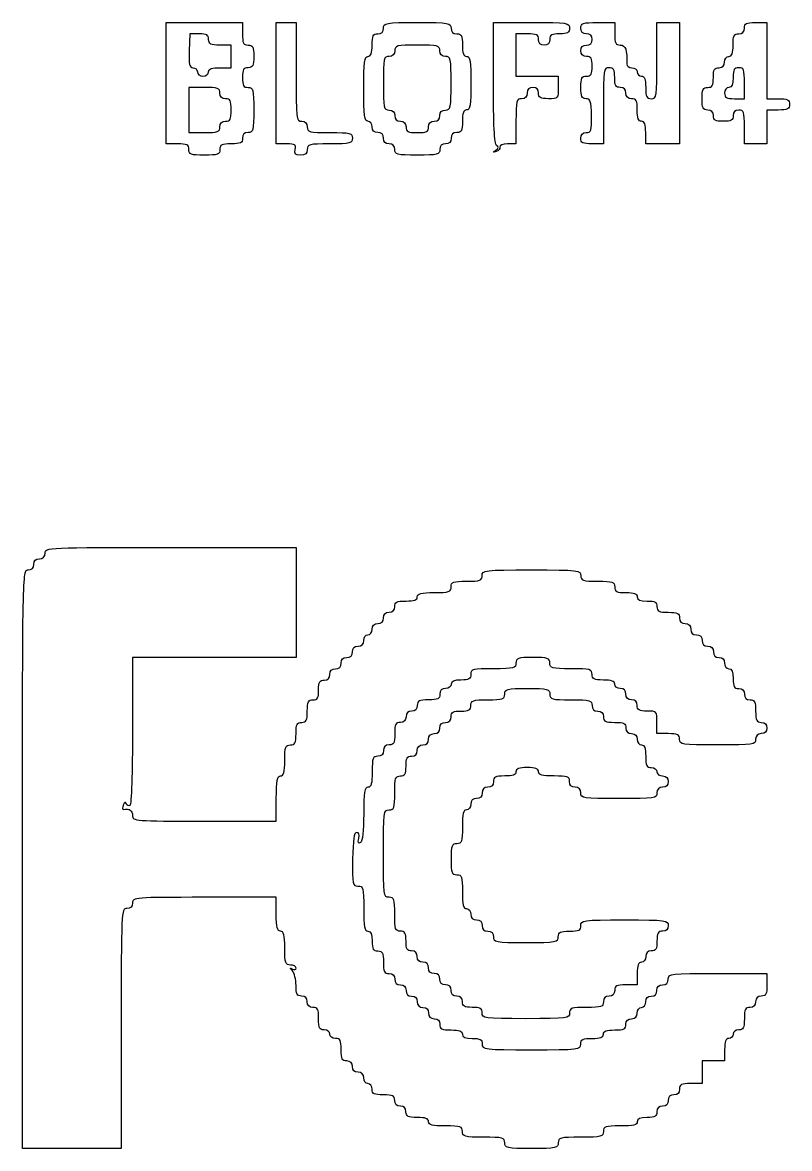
# Model space of a CAD drawing. Extents: x 1.2 to 12.3, y 1.4 to 9.8.
# Drawn here: x 9.619 to 12.263, y 1.483 to 5.363 of the extents above; entities that cross this region are included whole.
import ezdxf

# ---------------------------------------------------------------- set-up
doc = ezdxf.new("R2010")
doc.units = 0
doc.layers.get('0').update_dxf_attribs({"linetype": 'CONTINUOUS'})

msp = doc.modelspace()

# ---------------------------------------------------------------- linework, layer by layer
at = {"color": 7}
for p, q in [((10.114547, 5.154026), (10.114547, 5.36308)), ((10.114547, 5.36308), (10.245814, 5.36308)), ((10.245814, 5.36308), (10.377079, 5.36308)), ((10.377079, 5.36308), (10.377079, 5.324188)), ((10.493757, 5.154026), (10.493757, 5.36308)), ((10.493757, 5.36308), (10.527789, 5.36308)), ((10.527789, 5.36308), (10.561822, 5.36308)), ((10.561822, 5.36308), (10.561822, 5.19292)), ((11.242444, 5.154598), (11.242444, 5.363078)), ((11.242444, 5.363078), (11.373711, 5.363078)), ((11.602223, 5.363073), (11.660562, 5.363073)), ((11.660562, 5.363073), (11.660562, 5.324181)), ((11.806416, 5.231814), (11.806416, 5.363079)), ((11.806416, 5.363079), (11.845309, 5.363079)), ((11.845309, 5.363079), (11.884201, 5.363079)), ((11.884201, 5.363079), (11.884201, 5.154026)), ((12.146738, 5.36307), (12.18563, 5.36307)), ((12.18563, 5.36307), (12.18563, 5.231804)), ((10.195518, 5.324185), (10.193428, 5.265846)), ((10.227957, 5.324185), (10.195518, 5.324185)), ((11.359125, 5.324185), (11.320233, 5.324185)), ((11.320233, 5.324185), (11.320233, 5.251259)), ((10.338181, 5.285291), (10.299289, 5.285291)), ((10.338181, 5.246399), (10.338181, 5.285291)), ((10.338181, 5.207506), (10.338181, 5.246399)), ((11.320233, 5.251259), (11.320233, 5.178334)), ((10.299289, 5.207506), (10.338181, 5.207506)), ((12.18563, 5.231804), (12.18563, 5.100538)), ((10.260412, 5.192921), (10.260397, 5.19292)), ((11.320233, 5.178334), (11.393159, 5.178334)), ((11.393159, 5.178334), (11.466085, 5.178334)), ((11.466085, 5.178334), (11.466085, 5.139442)), ((10.114547, 4.944973), (10.114547, 5.154026)), ((10.24581, 5.139439), (10.192332, 5.139439)), ((10.192332, 5.139439), (10.192332, 5.061651)), ((10.493757, 4.944973), (10.493757, 5.154026)), ((11.884201, 5.154026), (11.884201, 4.944973)), ((12.107842, 5.100543), (12.107844, 5.154023)), ((12.073809, 5.100543), (12.107842, 5.100543)), ((12.18563, 5.100538), (12.224522, 5.100538)), ((10.192332, 5.061651), (10.192332, 4.983864)), ((11.62167, 5.076235), (11.62167, 4.944969)), ((12.224522, 5.061644), (12.18563, 5.061644)), ((12.18563, 5.061644), (12.18563, 5.003306)), ((11.320233, 5.022762), (11.320233, 4.944975)), ((10.192332, 4.983864), (10.24581, 4.983864)), ((10.299289, 5.003311), (10.299289, 5.003314)), ((11.018819, 5.003314), (11.018821, 5.003314)), ((11.767524, 4.944973), (11.767524, 4.983865)), ((12.107846, 4.944968), (12.107844, 5.003311)), ((12.18563, 5.003306), (12.18563, 4.944968)), ((10.153439, 4.944973), (10.114547, 4.944973)), ((10.528925, 4.944973), (10.493757, 4.944973)), ((11.320233, 4.944975), (11.291077, 4.944975)), ((11.543885, 4.964416), (11.543885, 4.964419)), ((11.62167, 4.944969), (11.582778, 4.944969)), ((11.825862, 4.944973), (11.767524, 4.944973)), ((11.884201, 4.944973), (11.825862, 4.944973)), ((12.146738, 4.944968), (12.107846, 4.944968)), ((12.18563, 4.944968), (12.146738, 4.944968)), ((10.192337, 4.925531), (10.192331, 4.925527)), ((10.559006, 4.925526), (10.559005, 4.925527)), ((10.902141, 4.92553), (10.902142, 4.925527)), ((11.250784, 4.923552), (11.250792, 4.923571)), ((10.129128, 3.554527), (10.561821, 3.554527)), ((10.561821, 3.554527), (10.561821, 3.364921)), ((10.561821, 3.364921), (10.561821, 3.175315)), ((10.279841, 3.175315), (9.997863, 3.175315)), ((9.997863, 3.175315), (9.997863, 2.92308)), ((10.561821, 3.175315), (10.279841, 3.175315)), ((11.806421, 2.912782), (11.806421, 2.951674)), ((11.845314, 2.912782), (11.806421, 2.912782)), ((10.493767, 2.611361), (10.493767, 2.689148)), ((10.24582, 2.611361), (10.493767, 2.611361)), ((9.618634, 1.483452), (9.61865, 2.480091)), ((10.49374, 2.348836), (10.245793, 2.348836)), ((10.49374, 2.290497), (10.49374, 2.348836)), ((11.738348, 2.086295), (11.738348, 2.047403)), ((12.015467, 2.086291), (12.185626, 2.086291)), ((12.185626, 2.086291), (12.185626, 2.047399)), ((11.738348, 2.047403), (11.699456, 2.047403)), ((11.203568, 1.950169), (11.203565, 1.950166)), ((9.958953, 1.896697), (9.958953, 1.483452)), ((12.039772, 1.823764), (12.039772, 1.784872)), ((12.000866, 1.784872), (11.961973, 1.784872)), ((11.961973, 1.784872), (11.961973, 1.745979)), ((12.039772, 1.784872), (12.000866, 1.784872)), ((11.961973, 1.745979), (11.961973, 1.707087)), ((11.961973, 1.707087), (11.923075, 1.707087)), ((9.788794, 1.483452), (9.618634, 1.483452)), ((9.958953, 1.483452), (9.788794, 1.483452))]:
    msp.add_line(p, q, dxfattribs=at)
for points in [[(10.863248, 5.343631), (10.863248, 5.361996), (10.869701, 5.363078), (10.979929, 5.363078)], [(10.979929, 5.363078), (11.090127, 5.363078), (11.09661, 5.361993), (11.09661, 5.343631)], [(11.373711, 5.363078), (11.498493, 5.363078), (11.504976, 5.362126), (11.504976, 5.343631)], [(11.543885, 5.343626), (11.543885, 5.360914), (11.550338, 5.363073), (11.602223, 5.363073)], [(12.107846, 5.343624), (12.107846, 5.359829), (12.114299, 5.36307), (12.146738, 5.36307)], [(10.260397, 5.304738), (10.260397, 5.320298), (10.253943, 5.324185), (10.227957, 5.324185)], [(10.377079, 5.324188), (10.377079, 5.291775), (10.380304, 5.285295), (10.396525, 5.285295)], [(10.824354, 5.285292), (10.824354, 5.317704), (10.827579, 5.324184), (10.843801, 5.324184)], [(10.843801, 5.324184), (10.85676, 5.324184), (10.863248, 5.330637), (10.863248, 5.343631)], [(11.09661, 5.343631), (11.09661, 5.330664), (11.103063, 5.324184), (11.116056, 5.324184)], [(11.116056, 5.324184), (11.132262, 5.324184), (11.135503, 5.317731), (11.135503, 5.285292)], [(11.398018, 5.304738), (11.398018, 5.320943), (11.391564, 5.324185), (11.359125, 5.324185)], [(11.470944, 5.324185), (11.443391, 5.324185), (11.436911, 5.320488), (11.436911, 5.304738)], [(11.504976, 5.343631), (11.504976, 5.327889), (11.498523, 5.324185), (11.470944, 5.324185)], [(11.563332, 5.324179), (11.550373, 5.324179), (11.543885, 5.330632), (11.543885, 5.343626)], [(11.582779, 5.304732), (11.582779, 5.3177), (11.576326, 5.324179), (11.563332, 5.324179)], [(11.660562, 5.324181), (11.660562, 5.291768), (11.663787, 5.285288), (11.680009, 5.285288)], [(12.068952, 5.285285), (12.068952, 5.317697), (12.072177, 5.324177), (12.088399, 5.324177)], [(12.088399, 5.324177), (12.101358, 5.324177), (12.107846, 5.33063), (12.107846, 5.343624)], [(10.299289, 5.285291), (10.266876, 5.285291), (10.260397, 5.288516), (10.260397, 5.304738)], [(10.396525, 5.285295), (10.412731, 5.285295), (10.415972, 5.278842), (10.415972, 5.246403)], [(10.809768, 5.246399), (10.820306, 5.246399), (10.824354, 5.257202), (10.824354, 5.285292)], [(10.979928, 5.285293), (10.908623, 5.285293), (10.902141, 5.283679), (10.902141, 5.265846)], [(11.057715, 5.265846), (11.057715, 5.283671), (11.051262, 5.285293), (10.979928, 5.285293)], [(11.135503, 5.285292), (11.135503, 5.257202), (11.139536, 5.246399), (11.15009, 5.246399)], [(11.417464, 5.285291), (11.404505, 5.285291), (11.398018, 5.291744), (11.398018, 5.304738)], [(11.436911, 5.304738), (11.436911, 5.29177), (11.430458, 5.285291), (11.417464, 5.285291)], [(11.543885, 5.265839), (11.543885, 5.278806), (11.550338, 5.285286), (11.563332, 5.285286)], [(11.563332, 5.285286), (11.576291, 5.285286), (11.582779, 5.291739), (11.582779, 5.304732)], [(11.680009, 5.285288), (11.698474, 5.285288), (11.703903, 5.26913), (11.70207, 5.219657)], [(12.054365, 5.246392), (12.064906, 5.246392), (12.068952, 5.257195), (12.068952, 5.285285)], [(10.193428, 5.265846), (10.191734, 5.218693), (10.194221, 5.207508), (10.206421, 5.207508)], [(10.415972, 5.246403), (10.415972, 5.213991), (10.412747, 5.207511), (10.396525, 5.207511)], [(10.795181, 5.13458), (10.795181, 5.227493), (10.797668, 5.246399), (10.809768, 5.246399)], [(10.882694, 5.246399), (10.864612, 5.246399), (10.863247, 5.239946), (10.863247, 5.154026)], [(10.902141, 5.265846), (10.902141, 5.252879), (10.895688, 5.246399), (10.882694, 5.246399)], [(11.077162, 5.246399), (11.064203, 5.246399), (11.057715, 5.252852), (11.057715, 5.265846)], [(11.096609, 5.154026), (11.096609, 5.239917), (11.09526, 5.246399), (11.077162, 5.246399)], [(11.15009, 5.246399), (11.162041, 5.246399), (11.164676, 5.229657), (11.164676, 5.154027)], [(11.563332, 5.246392), (11.550373, 5.246392), (11.543885, 5.252845), (11.543885, 5.265839)], [(11.582779, 5.212359), (11.582779, 5.239912), (11.579083, 5.246392), (11.563332, 5.246392)], [(12.039779, 5.226945), (12.039779, 5.237748), (12.046232, 5.246392), (12.054365, 5.246392)], [(10.206421, 5.207508), (10.214724, 5.207508), (10.221518, 5.20092), (10.221518, 5.192921)], [(10.260397, 5.19292), (10.260397, 5.203453), (10.271192, 5.207506), (10.299289, 5.207506)], [(10.396525, 5.207511), (10.380783, 5.207511), (10.377079, 5.201058), (10.377079, 5.173478)], [(11.563332, 5.178327), (11.579075, 5.178327), (11.582779, 5.18478), (11.582779, 5.212359)], [(11.641117, 5.2075), (11.62263, 5.2075), (11.62167, 5.201047), (11.62167, 5.076235)], [(11.660564, 5.173468), (11.660564, 5.201021), (11.656867, 5.2075), (11.641117, 5.2075)], [(11.70207, 5.219657), (11.701805, 5.213003), (11.70988, 5.207505), (11.719985, 5.207505)], [(11.719985, 5.207505), (11.730081, 5.207505), (11.738349, 5.200917), (11.738349, 5.192918)], [(11.786969, 5.100547), (11.805453, 5.100547), (11.806416, 5.107), (11.806416, 5.231814)], [(12.000885, 5.173466), (12.000885, 5.201019), (12.004581, 5.207499), (12.020332, 5.207499)], [(12.020332, 5.207499), (12.033291, 5.207499), (12.039779, 5.213952), (12.039779, 5.226945)], [(12.088397, 5.207502), (12.072654, 5.207502), (12.06895, 5.201049), (12.06895, 5.17347)], [(12.107844, 5.154023), (12.107844, 5.201022), (12.105489, 5.207502), (12.088397, 5.207502)], [(10.221518, 5.192921), (10.221518, 5.184822), (10.230162, 5.178335), (10.240965, 5.178335)], [(10.240965, 5.178335), (10.25176, 5.178335), (10.260412, 5.184788), (10.260412, 5.192921)], [(10.377079, 5.173478), (10.377079, 5.145933), (10.380775, 5.139446), (10.396525, 5.139446)], [(10.561822, 5.19292), (10.561822, 5.029243), (10.562483, 5.022761), (10.581268, 5.022761)], [(11.543885, 5.139435), (11.543885, 5.171847), (11.547111, 5.178327), (11.563332, 5.178327)], [(11.68001, 5.139436), (11.664268, 5.139436), (11.660564, 5.145889), (11.660564, 5.173468)], [(11.738349, 5.192918), (11.738349, 5.184899), (11.744938, 5.178332), (11.752936, 5.178332)], [(11.752936, 5.178332), (11.763474, 5.178332), (11.767522, 5.167529), (11.767522, 5.139439)], [(11.981438, 5.139434), (11.997181, 5.139434), (12.000885, 5.145887), (12.000885, 5.173466)], [(12.06895, 5.17347), (12.06895, 5.149702), (12.064582, 5.139437), (12.054364, 5.139437)], [(10.299289, 5.119992), (10.299289, 5.137078), (10.292836, 5.139439), (10.24581, 5.139439)], [(10.396525, 5.139446), (10.41435, 5.139446), (10.415972, 5.132993), (10.415972, 5.061659)], [(10.809768, 5.022761), (10.797642, 5.022761), (10.795181, 5.041668), (10.795181, 5.13458)], [(10.863247, 5.154026), (10.863247, 5.068137), (10.864596, 5.061654), (10.882694, 5.061654)], [(11.077162, 5.061654), (11.095244, 5.061654), (11.096609, 5.068107), (11.096609, 5.154026)], [(11.164676, 5.154027), (11.164676, 5.078401), (11.162057, 5.061655), (11.15009, 5.061655)], [(11.253199, 4.939467), (11.245865, 4.94397), (11.242444, 5.012693), (11.242444, 5.154598)], [(11.378573, 5.139443), (11.365614, 5.139443), (11.359126, 5.13299), (11.359126, 5.119996)], [(11.39802, 5.119996), (11.39802, 5.132963), (11.391567, 5.139443), (11.378573, 5.139443)], [(11.466085, 5.139442), (11.466085, 5.10147), (11.465291, 5.100549), (11.432053, 5.100549)], [(11.561745, 5.100542), (11.547394, 5.100542), (11.543885, 5.108178), (11.543885, 5.139435)], [(11.699457, 5.119989), (11.699457, 5.132956), (11.693004, 5.139436), (11.68001, 5.139436)], [(11.767522, 5.139439), (11.767522, 5.107027), (11.770748, 5.100547), (11.786969, 5.100547)], [(11.961991, 5.100542), (11.961991, 5.132954), (11.965217, 5.139434), (11.981438, 5.139434)], [(12.054364, 5.139437), (12.046265, 5.139437), (12.039777, 5.130793), (12.039777, 5.11999)], [(10.318736, 5.100545), (10.305776, 5.100545), (10.299289, 5.106998), (10.299289, 5.119992)], [(10.338182, 5.061653), (10.338182, 5.094065), (10.334957, 5.100545), (10.318736, 5.100545)], [(11.33968, 5.100549), (11.321855, 5.100549), (11.320233, 5.094096), (11.320233, 5.022762)], [(11.359126, 5.119996), (11.359126, 5.107029), (11.352673, 5.100549), (11.33968, 5.100549)], [(11.432053, 5.100549), (11.404507, 5.100549), (11.39802, 5.104245), (11.39802, 5.119996)], [(11.580533, 5.042204), (11.579739, 5.091992), (11.576969, 5.100542), (11.561745, 5.100542)], [(11.718904, 5.100542), (11.705945, 5.100542), (11.699457, 5.106995), (11.699457, 5.119989)], [(11.738351, 5.061649), (11.738351, 5.094062), (11.735126, 5.100542), (11.718904, 5.100542)], [(11.981438, 5.061649), (11.965233, 5.061649), (11.961991, 5.068103), (11.961991, 5.100542)], [(12.039777, 5.11999), (12.039777, 5.104248), (12.04623, 5.100543), (12.073809, 5.100543)], [(12.224522, 5.100538), (12.256935, 5.100538), (12.263415, 5.097313), (12.263415, 5.081091)], [(10.318736, 5.02276), (10.334941, 5.02276), (10.338182, 5.029214), (10.338182, 5.061653)], [(10.415972, 5.061659), (10.415972, 4.990354), (10.414358, 4.983872), (10.396525, 4.983872)], [(10.882694, 5.061654), (10.895653, 5.061654), (10.902141, 5.055201), (10.902141, 5.042207)], [(11.057715, 5.042207), (11.057715, 5.055175), (11.064168, 5.061654), (11.077162, 5.061654)], [(11.15009, 5.061655), (11.139549, 5.061655), (11.135503, 5.050852), (11.135503, 5.022763)], [(11.752938, 5.022757), (11.742397, 5.022757), (11.738351, 5.03356), (11.738351, 5.061649)], [(12.000885, 5.042203), (12.000885, 5.05517), (11.994432, 5.061649), (11.981438, 5.061649)], [(12.088397, 5.061649), (12.075438, 5.061649), (12.06895, 5.055196), (12.06895, 5.042203)], [(12.107844, 5.003311), (12.107844, 5.05517), (12.105701, 5.061649), (12.088397, 5.061649)], [(12.263415, 5.081091), (12.263415, 5.064886), (12.256961, 5.061644), (12.224522, 5.061644)], [(10.299289, 5.003314), (10.299289, 5.016281), (10.305742, 5.02276), (10.318736, 5.02276)], [(10.581268, 5.022761), (10.594228, 5.022761), (10.600715, 5.016308), (10.600715, 5.003314)], [(10.824354, 5.003314), (10.824354, 5.014117), (10.817901, 5.022761), (10.809768, 5.022761)], [(10.902141, 5.042207), (10.902141, 5.02924), (10.908594, 5.02276), (10.921588, 5.02276)], [(10.921588, 5.02276), (10.934547, 5.02276), (10.941035, 5.016307), (10.941035, 5.003314)], [(11.018821, 5.003314), (11.018821, 5.016281), (11.025275, 5.02276), (11.038268, 5.02276)], [(11.038268, 5.02276), (11.051228, 5.02276), (11.057715, 5.029214), (11.057715, 5.042207)], [(11.135503, 5.022763), (11.135503, 4.99035), (11.132278, 4.98387), (11.116056, 4.98387)], [(11.562673, 4.983866), (11.579255, 4.983866), (11.581353, 4.990708), (11.580533, 5.042204)], [(11.767524, 4.983865), (11.767524, 5.011955), (11.763492, 5.022757), (11.752938, 5.022757)], [(12.034918, 5.022756), (12.007365, 5.022756), (12.000885, 5.026452), (12.000885, 5.042203)], [(12.06895, 5.042203), (12.06895, 5.02646), (12.062497, 5.022756), (12.034918, 5.022756)], [(10.24581, 4.983864), (10.292802, 4.983864), (10.299289, 4.986219), (10.299289, 5.003311)], [(10.396525, 4.983872), (10.383566, 4.983872), (10.377079, 4.977419), (10.377079, 4.964425)], [(10.600715, 5.003314), (10.600715, 4.985489), (10.607168, 4.983867), (10.678503, 4.983867)], [(10.678503, 4.983867), (10.749807, 4.983867), (10.75629, 4.982253), (10.75629, 4.96442)], [(10.843801, 4.983867), (10.830842, 4.983867), (10.824354, 4.99032), (10.824354, 5.003314)], [(10.863248, 4.96442), (10.863248, 4.977388), (10.856795, 4.983867), (10.843801, 4.983867)], [(10.941035, 5.003314), (10.941035, 4.987108), (10.947488, 4.983867), (10.979927, 4.983867)], [(10.979927, 4.983867), (11.012339, 4.983867), (11.018819, 4.987092), (11.018819, 5.003314)], [(11.116056, 4.98387), (11.103097, 4.98387), (11.09661, 4.977417), (11.09661, 4.964423)], [(11.543885, 4.964419), (11.543885, 4.977156), (11.550338, 4.983866), (11.562673, 4.983866)], [(10.192331, 4.925527), (10.192331, 4.941732), (10.185878, 4.944973), (10.153439, 4.944973)], [(10.338186, 4.944978), (10.305774, 4.944978), (10.299294, 4.941753), (10.299294, 4.925531)], [(10.377079, 4.964425), (10.377079, 4.948219), (10.370625, 4.944978), (10.338186, 4.944978)], [(10.559005, 4.925527), (10.563373, 4.942325), (10.55927, 4.944973), (10.528925, 4.944973)], [(10.678503, 4.944973), (10.607198, 4.944973), (10.600715, 4.943359), (10.600715, 4.925526)], [(10.75629, 4.96442), (10.75629, 4.946595), (10.749837, 4.944973), (10.678503, 4.944973)], [(10.882695, 4.944973), (10.869735, 4.944973), (10.863248, 4.951427), (10.863248, 4.96442)], [(10.902142, 4.925527), (10.902142, 4.938494), (10.895688, 4.944973), (10.882695, 4.944973)], [(11.077163, 4.944976), (11.064203, 4.944976), (11.057716, 4.938523), (11.057716, 4.92553)], [(11.09661, 4.964423), (11.09661, 4.951456), (11.090156, 4.944976), (11.077163, 4.944976)], [(11.250792, 4.923571), (11.260015, 4.930024), (11.26074, 4.934823), (11.253199, 4.939467)], [(11.264338, 4.934037), (11.265688, 4.928055), (11.260171, 4.921126), (11.252186, 4.918713)], [(11.291077, 4.944975), (11.274509, 4.944975), (11.26296, 4.940271), (11.264338, 4.934037)], [(11.582778, 4.944969), (11.550365, 4.944969), (11.543885, 4.948194), (11.543885, 4.964416)], [(10.245816, 4.906084), (10.198817, 4.906084), (10.192337, 4.908439), (10.192337, 4.925531)], [(10.299294, 4.925531), (10.299294, 4.908436), (10.292841, 4.906084), (10.245816, 4.906084)], [(10.577316, 4.906079), (10.558702, 4.906079), (10.554958, 4.910046), (10.559006, 4.925526)], [(10.600715, 4.925526), (10.600715, 4.911464), (10.594262, 4.906079), (10.577316, 4.906079)], [(10.979929, 4.906083), (10.908624, 4.906083), (10.902141, 4.907697), (10.902141, 4.92553)], [(11.057716, 4.92553), (11.057716, 4.907705), (11.051263, 4.906083), (10.979929, 4.906083)], [(11.252186, 4.918713), (11.240415, 4.915149), (11.240139, 4.916093), (11.250784, 4.923552)], [(9.676991, 3.515633), (9.68995, 3.515633), (9.696437, 3.522087), (9.696437, 3.53508)], [(9.696437, 3.53508), (9.696437, 3.554239), (9.702891, 3.554527), (10.129128, 3.554527)], [(9.638097, 3.47674), (9.651056, 3.47674), (9.657544, 3.483193), (9.657544, 3.496187)], [(9.657544, 3.496187), (9.657544, 3.509154), (9.663997, 3.515633), (9.676991, 3.515633)], [(9.61865, 2.480091), (9.61865, 3.470257), (9.618773, 3.47674), (9.638097, 3.47674)], [(11.150096, 3.437848), (11.197095, 3.437848), (11.203575, 3.440203), (11.203575, 3.457295)], [(11.203575, 3.457295), (11.203575, 3.476001), (11.210028, 3.476742), (11.373734, 3.476742)], [(11.373734, 3.476742), (11.537411, 3.476742), (11.543893, 3.476001), (11.543893, 3.457295)], [(11.543893, 3.457295), (11.543893, 3.440007), (11.550346, 3.437848), (11.602232, 3.437848)], [(11.038279, 3.398955), (11.090138, 3.398955), (11.096617, 3.401098), (11.096617, 3.418402)], [(11.096617, 3.418402), (11.096617, 3.435488), (11.103071, 3.437848), (11.150096, 3.437848)], [(11.602232, 3.437848), (11.65409, 3.437848), (11.66057, 3.435705), (11.66057, 3.418402)], [(11.66057, 3.418402), (11.66057, 3.402196), (11.667023, 3.398955), (11.699462, 3.398955)], [(10.941049, 3.369782), (10.969139, 3.369782), (10.979941, 3.373814), (10.979941, 3.384368)], [(10.979941, 3.384368), (10.979941, 3.395713), (10.9929, 3.398955), (11.038279, 3.398955)], [(11.699462, 3.398955), (11.727553, 3.398955), (11.738355, 3.394922), (11.738355, 3.384368)], [(11.738355, 3.384368), (11.738355, 3.374184), (11.748618, 3.369782), (11.772387, 3.369782)], [(10.882709, 3.330888), (10.895669, 3.330888), (10.902156, 3.337341), (10.902156, 3.350335)], [(10.902156, 3.350335), (10.902156, 3.366541), (10.90861, 3.369782), (10.941049, 3.369782)], [(11.772387, 3.369782), (11.799933, 3.369782), (11.806419, 3.366085), (11.806419, 3.350335)], [(11.806419, 3.350335), (11.806419, 3.334129), (11.812873, 3.330888), (11.845312, 3.330888)], [(10.843816, 3.291994), (10.856775, 3.291994), (10.863263, 3.298447), (10.863263, 3.311441)], [(10.863263, 3.311441), (10.863263, 3.324408), (10.869716, 3.330888), (10.882709, 3.330888)], [(11.845312, 3.330888), (11.877724, 3.330888), (11.884204, 3.32766), (11.884204, 3.311441)], [(11.884204, 3.311441), (11.884204, 3.298474), (11.890657, 3.291994), (11.903651, 3.291994)], [(10.809782, 3.2531), (10.817881, 3.2531), (10.824369, 3.261744), (10.824369, 3.272547)], [(10.824369, 3.272547), (10.824369, 3.285515), (10.830822, 3.291994), (10.843816, 3.291994)], [(11.903651, 3.291994), (11.91661, 3.291994), (11.923098, 3.285541), (11.923098, 3.272547)], [(11.923098, 3.272547), (11.923098, 3.25958), (11.929551, 3.2531), (11.942545, 3.2531)], [(10.775749, 3.214207), (10.788708, 3.214207), (10.795196, 3.22066), (10.795196, 3.233654)], [(10.795196, 3.233654), (10.795196, 3.244456), (10.801649, 3.2531), (10.809782, 3.2531)], [(11.942545, 3.2531), (11.955504, 3.2531), (11.961991, 3.246647), (11.961991, 3.233654)], [(11.961991, 3.233654), (11.961991, 3.220686), (11.968445, 3.214207), (11.981438, 3.214207)], [(10.736855, 3.175313), (10.749815, 3.175313), (10.756302, 3.181766), (10.756302, 3.19476)], [(10.756302, 3.19476), (10.756302, 3.207727), (10.762755, 3.214207), (10.775749, 3.214207)], [(11.981438, 3.214207), (11.994398, 3.214207), (12.000885, 3.207753), (12.000885, 3.19476)], [(12.000885, 3.19476), (12.000885, 3.181793), (12.007338, 3.175313), (12.020332, 3.175313)], [(10.697962, 3.136419), (10.710921, 3.136419), (10.717408, 3.142872), (10.717408, 3.155866)], [(10.717408, 3.155866), (10.717408, 3.168833), (10.723862, 3.175313), (10.736855, 3.175313)], [(11.320257, 3.155868), (11.320257, 3.138043), (11.313804, 3.136421), (11.24247, 3.136421)], [(11.378595, 3.175315), (11.326736, 3.175315), (11.320257, 3.173171), (11.320257, 3.155868)], [(11.436934, 3.155868), (11.436934, 3.173156), (11.43048, 3.175315), (11.378595, 3.175315)], [(11.509859, 3.136421), (11.443414, 3.136421), (11.436934, 3.138167), (11.436934, 3.155868)], [(12.020332, 3.175313), (12.033291, 3.175313), (12.039779, 3.16886), (12.039779, 3.155866)], [(12.039779, 3.155866), (12.039779, 3.145063), (12.046232, 3.136419), (12.054365, 3.136419)], [(10.659068, 3.097525), (10.672027, 3.097525), (10.678515, 3.103979), (10.678515, 3.116972)], [(10.678515, 3.116972), (10.678515, 3.12994), (10.684968, 3.136419), (10.697962, 3.136419)], [(11.16468, 3.116974), (11.16468, 3.101231), (11.158227, 3.097527), (11.130648, 3.097527)], [(11.24247, 3.136421), (11.171165, 3.136421), (11.16468, 3.134807), (11.16468, 3.116974)], [(11.582785, 3.116974), (11.582785, 3.134693), (11.576332, 3.136421), (11.509859, 3.136421)], [(11.621677, 3.097527), (11.589264, 3.097527), (11.582785, 3.100752), (11.582785, 3.116974)], [(12.054365, 3.136419), (12.064549, 3.136419), (12.068952, 3.126156), (12.068952, 3.102387)], [(10.639621, 3.063493), (10.639621, 3.091046), (10.643317, 3.097525), (10.659068, 3.097525)], [(11.077168, 3.068354), (11.064209, 3.068354), (11.057722, 3.061901), (11.057722, 3.048907)], [(11.096615, 3.082941), (11.096615, 3.074834), (11.087971, 3.068354), (11.077168, 3.068354)], [(11.130648, 3.097527), (11.10688, 3.097527), (11.096615, 3.093159), (11.096615, 3.082941)], [(11.281348, 3.048905), (11.281348, 3.066733), (11.287801, 3.068352), (11.359135, 3.068352)], [(11.359135, 3.068352), (11.43044, 3.068352), (11.436922, 3.066738), (11.436922, 3.048905)], [(11.660569, 3.082941), (11.660569, 3.093474), (11.649774, 3.097527), (11.621677, 3.097527)], [(11.680016, 3.068354), (11.669213, 3.068354), (11.660569, 3.074807), (11.660569, 3.082941)], [(11.699463, 3.048907), (11.699463, 3.061874), (11.69301, 3.068354), (11.680016, 3.068354)], [(12.068952, 3.102387), (12.068952, 3.074834), (12.072648, 3.068354), (12.088399, 3.068354)], [(12.088399, 3.068354), (12.101358, 3.068354), (12.107846, 3.061901), (12.107846, 3.048907)], [(10.600727, 2.990568), (10.600727, 3.022981), (10.603952, 3.029461), (10.620174, 3.029461)], [(10.620174, 3.029461), (10.635917, 3.029461), (10.639621, 3.035914), (10.639621, 3.063493)], [(11.018829, 3.02946), (10.986417, 3.02946), (10.979937, 3.026232), (10.979937, 3.010013)], [(11.057722, 3.048907), (11.057722, 3.032701), (11.051268, 3.02946), (11.018829, 3.02946)], [(11.164671, 3.010011), (11.164671, 3.027299), (11.171125, 3.029458), (11.22301, 3.029458)], [(11.22301, 3.029458), (11.274868, 3.029458), (11.281348, 3.031601), (11.281348, 3.048905)], [(11.436922, 3.048905), (11.436922, 3.031186), (11.443376, 3.029458), (11.509848, 3.029458)], [(11.509848, 3.029458), (11.576293, 3.029458), (11.582774, 3.027712), (11.582774, 3.010011)], [(11.71891, 3.02946), (11.70595, 3.02946), (11.699463, 3.035914), (11.699463, 3.048907)], [(11.738357, 3.010013), (11.738357, 3.022981), (11.731903, 3.02946), (11.71891, 3.02946)], [(12.107846, 3.048907), (12.107846, 3.03594), (12.114299, 3.029461), (12.127293, 3.029461)], [(12.127293, 3.029461), (12.143498, 3.029461), (12.146739, 3.023007), (12.146739, 2.990568)], [(10.58128, 2.951676), (10.597486, 2.951676), (10.600727, 2.958129), (10.600727, 2.990568)], [(10.96049, 2.990567), (10.947531, 2.990567), (10.941043, 2.984113), (10.941043, 2.97112)], [(10.979937, 3.010013), (10.979937, 2.997046), (10.973484, 2.990567), (10.96049, 2.990567)], [(11.096607, 2.971118), (11.096607, 2.98686), (11.10306, 2.990564), (11.130639, 2.990564)], [(11.130639, 2.990564), (11.158185, 2.990564), (11.164671, 2.994261), (11.164671, 3.010011)], [(11.582774, 3.010011), (11.582774, 2.997044), (11.589227, 2.990564), (11.602221, 2.990564)], [(11.602221, 2.990564), (11.61518, 2.990564), (11.621667, 2.984111), (11.621667, 2.971118)], [(11.772389, 2.990567), (11.744837, 2.990567), (11.738357, 2.994263), (11.738357, 3.010013)], [(11.806421, 2.951674), (11.806421, 2.989639), (11.805628, 2.990567), (11.772389, 2.990567)], [(12.146739, 2.990568), (12.146739, 2.958156), (12.149967, 2.951676), (12.166186, 2.951676)], [(10.561833, 2.912784), (10.561833, 2.945196), (10.565059, 2.951676), (10.58128, 2.951676)], [(10.921596, 2.951673), (10.905391, 2.951673), (10.902149, 2.94522), (10.902149, 2.912781)], [(10.941043, 2.97112), (10.941043, 2.958152), (10.93459, 2.951673), (10.921596, 2.951673)], [(11.057713, 2.932224), (11.057713, 2.945191), (11.064166, 2.951671), (11.07716, 2.951671)], [(11.07716, 2.951671), (11.090119, 2.951671), (11.096607, 2.958124), (11.096607, 2.971118)], [(11.621667, 2.971118), (11.621667, 2.954912), (11.628121, 2.951671), (11.66056, 2.951671)], [(11.66056, 2.951671), (11.692972, 2.951671), (11.699452, 2.948445), (11.699452, 2.932224)], [(12.166186, 2.951676), (12.179146, 2.951676), (12.185633, 2.945223), (12.185633, 2.932229)], [(9.997863, 2.92308), (9.997863, 2.781115), (9.993963, 2.668443), (9.988971, 2.665349)], [(10.542387, 2.873892), (10.558592, 2.873892), (10.561833, 2.880345), (10.561833, 2.912784)], [(10.902149, 2.912781), (10.902149, 2.880368), (10.898924, 2.873888), (10.882703, 2.873888)], [(11.018819, 2.89333), (11.018819, 2.906297), (11.025272, 2.912777), (11.038266, 2.912777)], [(11.038266, 2.912777), (11.051225, 2.912777), (11.057713, 2.91923), (11.057713, 2.932224)], [(11.699452, 2.932224), (11.699452, 2.919257), (11.705905, 2.912777), (11.718899, 2.912777)], [(11.718899, 2.912777), (11.731858, 2.912777), (11.738346, 2.906324), (11.738346, 2.89333)], [(11.884206, 2.893335), (11.884206, 2.909541), (11.877753, 2.912782), (11.845314, 2.912782)], [(12.166186, 2.912782), (12.153227, 2.912782), (12.146739, 2.906329), (12.146739, 2.893335)], [(12.185633, 2.932229), (12.185633, 2.919262), (12.17918, 2.912782), (12.166186, 2.912782)], [(10.52294, 2.820413), (10.52294, 2.867412), (10.525294, 2.873892), (10.542387, 2.873892)], [(10.882703, 2.873888), (10.869743, 2.873888), (10.863256, 2.867435), (10.863256, 2.854441)], [(10.979925, 2.854436), (10.979925, 2.867404), (10.986379, 2.873883), (10.999372, 2.873883)], [(10.999372, 2.873883), (11.012332, 2.873883), (11.018819, 2.880336), (11.018819, 2.89333)], [(11.738346, 2.89333), (11.738346, 2.882527), (11.744799, 2.873883), (11.752932, 2.873883)], [(11.752932, 2.873883), (11.763473, 2.873883), (11.767519, 2.86308), (11.767519, 2.834991)], [(12.015472, 2.873888), (11.890688, 2.873888), (11.884206, 2.874841), (11.884206, 2.893335)], [(12.146739, 2.893335), (12.146739, 2.874852), (12.140286, 2.873888), (12.015472, 2.873888)], [(10.843809, 2.834994), (10.826714, 2.834994), (10.824362, 2.828541), (10.824362, 2.781516)], [(10.863256, 2.854441), (10.863256, 2.841474), (10.856803, 2.834994), (10.843809, 2.834994)], [(10.941032, 2.800957), (10.941032, 2.82851), (10.944728, 2.834989), (10.960478, 2.834989)], [(10.960478, 2.834989), (10.973438, 2.834989), (10.979925, 2.841443), (10.979925, 2.854436)], [(11.767519, 2.834991), (11.767519, 2.802579), (11.770744, 2.796099), (11.786966, 2.796099)], [(10.508353, 2.766935), (10.519545, 2.766935), (10.52294, 2.779357), (10.52294, 2.820413)], [(10.921585, 2.766925), (10.937327, 2.766925), (10.941032, 2.773378), (10.941032, 2.800957)], [(11.359137, 2.796099), (11.331046, 2.796099), (11.320245, 2.792066), (11.320245, 2.781512)], [(11.398029, 2.781512), (11.398029, 2.792045), (11.387234, 2.796099), (11.359137, 2.796099)], [(11.786966, 2.796099), (11.797761, 2.796099), (11.806412, 2.789645), (11.806412, 2.781512)], [(10.493767, 2.689148), (10.493767, 2.751809), (10.49659, 2.766935), (10.508353, 2.766935)], [(10.824362, 2.781516), (10.824362, 2.740459), (10.821002, 2.728037), (10.809776, 2.728037)], [(10.902138, 2.708586), (10.902138, 2.760445), (10.904281, 2.766925), (10.921585, 2.766925)], [(11.281352, 2.766926), (11.24894, 2.766926), (11.24246, 2.763698), (11.24246, 2.747479)], [(11.320245, 2.781512), (11.320245, 2.770979), (11.309436, 2.766926), (11.281352, 2.766926)], [(11.451508, 2.766926), (11.410451, 2.766926), (11.398029, 2.770286), (11.398029, 2.781512)], [(11.504986, 2.747479), (11.504986, 2.764566), (11.498533, 2.766926), (11.451508, 2.766926)], [(11.806412, 2.781512), (11.806412, 2.773413), (11.815056, 2.766926), (11.825859, 2.766926)], [(11.825859, 2.766926), (11.838819, 2.766926), (11.845306, 2.760472), (11.845306, 2.747479)], [(10.809776, 2.728037), (10.797838, 2.728037), (10.795189, 2.711353), (10.795189, 2.636239)], [(11.223013, 2.728032), (11.210054, 2.728032), (11.203566, 2.721579), (11.203566, 2.708585)], [(11.24246, 2.747479), (11.24246, 2.734512), (11.236007, 2.728032), (11.223013, 2.728032)], [(11.524433, 2.728032), (11.511474, 2.728032), (11.504986, 2.734485), (11.504986, 2.747479)], [(11.54388, 2.708585), (11.54388, 2.721552), (11.537426, 2.728032), (11.524433, 2.728032)], [(11.825859, 2.728032), (11.8129, 2.728032), (11.806412, 2.721579), (11.806412, 2.708585)], [(11.845306, 2.747479), (11.845306, 2.734512), (11.838853, 2.728032), (11.825859, 2.728032)], [(9.976173, 2.671601), (9.973686, 2.679028), (9.969921, 2.677314), (9.965962, 2.666897)], [(10.882691, 2.650248), (10.899974, 2.650248), (10.902138, 2.656701), (10.902138, 2.708586)], [(11.184119, 2.689138), (11.17116, 2.689138), (11.164673, 2.682685), (11.164673, 2.669691)], [(11.203566, 2.708585), (11.203566, 2.695618), (11.197113, 2.689138), (11.184119, 2.689138)], [(11.675146, 2.689138), (11.550364, 2.689138), (11.54388, 2.690091), (11.54388, 2.708585)], [(11.806412, 2.708585), (11.806412, 2.690101), (11.799959, 2.689138), (11.675146, 2.689138)], [(9.965962, 2.666897), (9.962467, 2.657877), (9.962803, 2.650953), (9.966624, 2.651525)], [(9.966624, 2.651525), (9.987933, 2.654684), (9.997874, 2.648096), (9.997874, 2.630808)], [(9.988971, 2.665349), (9.984063, 2.662325), (9.978324, 2.665124), (9.976173, 2.671601)], [(10.863244, 2.499536), (10.863244, 2.643765), (10.864038, 2.650248), (10.882691, 2.650248)], [(11.150086, 2.650244), (11.138741, 2.650244), (11.1355, 2.637277), (11.1355, 2.591906)], [(11.164673, 2.669691), (11.164673, 2.658888), (11.158219, 2.650244), (11.150086, 2.650244)], [(9.997874, 2.630808), (9.997874, 2.611866), (10.004327, 2.611361), (10.24582, 2.611361)], [(10.795189, 2.636239), (10.795189, 2.577202), (10.791157, 2.541959), (10.783936, 2.537485)], [(10.771056, 2.57246), (10.76174, 2.57246), (10.758124, 2.548462), (10.757094, 2.480088)], [(10.778155, 2.551495), (10.78165, 2.564991), (10.779108, 2.57246), (10.771056, 2.57246)], [(11.1355, 2.591906), (11.1355, 2.540047), (11.133356, 2.533568), (11.116053, 2.533568)], [(10.783936, 2.537485), (10.776221, 2.532712), (10.774411, 2.537141), (10.778155, 2.551495)], [(11.116053, 2.533568), (11.098958, 2.533568), (11.096606, 2.527114), (11.096606, 2.480089)], [(10.882691, 2.348823), (10.864078, 2.348823), (10.863244, 2.355276), (10.863244, 2.499536)], [(10.757094, 2.480088), (10.755877, 2.393294), (10.756957, 2.387715), (10.775446, 2.387715)], [(11.096606, 2.480089), (11.096606, 2.43309), (11.098961, 2.426611), (11.116053, 2.426611)], [(11.116053, 2.426611), (11.133341, 2.426611), (11.1355, 2.420157), (11.1355, 2.368272)], [(10.775446, 2.387715), (10.793636, 2.387715), (10.795181, 2.381598), (10.795181, 2.309929)], [(11.1355, 2.368272), (11.1355, 2.322893), (11.138725, 2.309934), (11.150086, 2.309934)], [(9.997847, 2.329389), (9.997847, 2.316421), (9.991394, 2.309942), (9.9784, 2.309942)], [(10.245793, 2.348836), (10.004328, 2.348836), (9.997847, 2.348333), (9.997847, 2.329389)], [(10.902138, 2.290484), (10.902138, 2.342343), (10.899995, 2.348823), (10.882691, 2.348823)], [(9.9784, 2.309942), (9.959257, 2.309942), (9.958953, 2.303489), (9.958953, 1.896697)], [(10.508326, 2.232159), (10.496981, 2.232159), (10.49374, 2.245126), (10.49374, 2.290497)], [(10.795181, 2.309929), (10.795181, 2.247268), (10.798004, 2.232141), (10.809768, 2.232141)], [(10.921585, 2.232146), (10.904297, 2.232146), (10.902138, 2.238599), (10.902138, 2.290484)], [(11.150086, 2.309934), (11.158185, 2.309934), (11.164673, 2.30129), (11.164673, 2.290487)], [(11.164673, 2.290487), (11.164673, 2.27752), (11.171126, 2.27104), (11.184119, 2.27104)], [(11.184119, 2.27104), (11.197079, 2.27104), (11.203566, 2.264587), (11.203566, 2.251593)], [(11.203566, 2.251593), (11.203566, 2.238626), (11.210019, 2.232146), (11.223013, 2.232146)], [(11.504991, 2.232146), (11.537403, 2.232146), (11.543883, 2.235371), (11.543883, 2.251593)], [(11.543883, 2.251593), (11.543883, 2.270206), (11.550336, 2.27104), (11.694596, 2.27104)], [(11.694596, 2.27104), (11.838826, 2.27104), (11.845309, 2.270246), (11.845309, 2.251593)], [(11.845309, 2.251593), (11.845309, 2.238626), (11.838855, 2.232146), (11.825862, 2.232146)], [(10.522913, 2.17382), (10.522913, 2.219192), (10.519688, 2.232159), (10.508326, 2.232159)], [(10.809768, 2.232141), (10.819951, 2.232141), (10.824354, 2.221878), (10.824354, 2.198109)], [(10.941032, 2.198114), (10.941032, 2.225666), (10.937335, 2.232146), (10.921585, 2.232146)], [(11.223013, 2.232146), (11.235972, 2.232146), (11.24246, 2.225693), (11.24246, 2.212699)], [(11.24246, 2.212699), (11.24246, 2.194382), (11.248913, 2.193252), (11.354279, 2.193252)], [(11.354279, 2.193252), (11.459615, 2.193252), (11.466099, 2.19439), (11.466099, 2.212699)], [(11.466099, 2.212699), (11.466099, 2.228905), (11.472552, 2.232146), (11.504991, 2.232146)], [(11.825862, 2.232146), (11.810119, 2.232146), (11.806415, 2.225693), (11.806415, 2.198114)], [(10.54236, 2.115482), (10.525072, 2.115482), (10.522913, 2.121935), (10.522913, 2.17382)], [(10.824354, 2.198109), (10.824354, 2.170563), (10.82805, 2.164076), (10.843801, 2.164076)], [(10.960478, 2.164081), (10.944736, 2.164081), (10.941032, 2.170534), (10.941032, 2.198114)], [(11.806415, 2.198114), (11.806415, 2.170561), (11.802719, 2.164081), (11.786968, 2.164081)], [(10.843801, 2.164076), (10.860007, 2.164076), (10.863248, 2.157623), (10.863248, 2.125184)], [(10.979925, 2.144634), (10.979925, 2.157602), (10.973472, 2.164081), (10.960478, 2.164081)], [(10.999372, 2.125188), (10.986413, 2.125188), (10.979925, 2.131641), (10.979925, 2.144634)], [(11.767521, 2.144634), (11.767521, 2.133831), (11.761068, 2.125188), (11.752935, 2.125188)], [(11.786968, 2.164081), (11.774009, 2.164081), (11.767521, 2.157628), (11.767521, 2.144634)], [(10.549654, 2.095503), (10.539928, 2.105984), (10.539928, 2.107227), (10.549654, 2.101756)], [(10.561807, 2.105185), (10.561807, 2.110831), (10.553054, 2.115482), (10.54236, 2.115482)], [(10.549654, 2.101756), (10.556309, 2.09799), (10.561807, 2.099533), (10.561807, 2.105185)], [(10.561807, 2.04546), (10.561807, 2.06578), (10.556362, 2.088304), (10.549654, 2.095503)], [(10.863248, 2.125184), (10.863248, 2.092771), (10.866473, 2.086291), (10.882695, 2.086291)], [(11.018819, 2.105741), (11.018819, 2.118708), (11.012366, 2.125188), (10.999372, 2.125188)], [(11.038266, 2.086294), (11.025307, 2.086294), (11.018819, 2.092747), (11.018819, 2.105741)], [(11.752935, 2.125188), (11.742396, 2.125188), (11.738348, 2.114385), (11.738348, 2.086295)], [(10.882695, 2.086291), (10.895654, 2.086291), (10.902142, 2.079838), (10.902142, 2.066845)], [(10.902142, 2.066845), (10.902142, 2.053877), (10.908595, 2.047398), (10.921588, 2.047398)], [(11.057713, 2.066847), (11.057713, 2.079814), (11.05126, 2.086294), (11.038266, 2.086294)], [(11.07716, 2.0474), (11.0642, 2.0474), (11.057713, 2.053853), (11.057713, 2.066847)], [(11.825861, 2.047398), (11.83882, 2.047398), (11.845308, 2.053851), (11.845308, 2.066845)], [(11.845308, 2.066845), (11.845308, 2.085551), (11.851761, 2.086291), (12.015467, 2.086291)], [(10.581254, 2.00851), (10.565222, 2.00851), (10.561807, 2.014963), (10.561807, 2.04546)], [(10.921588, 2.047398), (10.934548, 2.047398), (10.941035, 2.040944), (10.941035, 2.027951)], [(10.941035, 2.027951), (10.941035, 2.014984), (10.947488, 2.008504), (10.960482, 2.008504)], [(11.096607, 2.027953), (11.096607, 2.04092), (11.090153, 2.0474), (11.07716, 2.0474)], [(11.116053, 2.008506), (11.103094, 2.008506), (11.096607, 2.014959), (11.096607, 2.027953)], [(11.660564, 2.027956), (11.660564, 2.014989), (11.654111, 2.008509), (11.641117, 2.008509)], [(11.699456, 2.047403), (11.667043, 2.047403), (11.660564, 2.044175), (11.660564, 2.027956)], [(11.786967, 2.008504), (11.799926, 2.008504), (11.806414, 2.014957), (11.806414, 2.027951)], [(11.806414, 2.027951), (11.806414, 2.040918), (11.812867, 2.047398), (11.825861, 2.047398)], [(12.185626, 2.047399), (12.185626, 2.014987), (12.182401, 2.008507), (12.166179, 2.008507)], [(10.6007, 1.989063), (10.6007, 2.00203), (10.594247, 2.00851), (10.581254, 2.00851)], [(10.620147, 1.969616), (10.607188, 1.969616), (10.6007, 1.976069), (10.6007, 1.989063)], [(10.960482, 2.008504), (10.973441, 2.008504), (10.979929, 2.002051), (10.979929, 1.989057)], [(10.979929, 1.989057), (10.979929, 1.97609), (10.986382, 1.96961), (10.999376, 1.96961)], [(11.1355, 1.989059), (11.1355, 2.002027), (11.129047, 2.008506), (11.116053, 2.008506)], [(11.169533, 1.969613), (11.141987, 1.969613), (11.1355, 1.973309), (11.1355, 1.989059)], [(11.62167, 1.989062), (11.62167, 1.971774), (11.615217, 1.969615), (11.563332, 1.969615)], [(11.641117, 2.008509), (11.628158, 2.008509), (11.62167, 2.002056), (11.62167, 1.989062)], [(11.752934, 1.96961), (11.761032, 1.96961), (11.76752, 1.978254), (11.76752, 1.989057)], [(11.76752, 1.989057), (11.76752, 2.002024), (11.773973, 2.008504), (11.786967, 2.008504)], [(12.146733, 1.98906), (12.146733, 1.976093), (12.140279, 1.969613), (12.127286, 1.969613)], [(12.166179, 2.008507), (12.15322, 2.008507), (12.146733, 2.002054), (12.146733, 1.98906)], [(10.639594, 1.930724), (10.639594, 1.963137), (10.636369, 1.969616), (10.620147, 1.969616)], [(10.999376, 1.96961), (11.012335, 1.96961), (11.018823, 1.963157), (11.018823, 1.950163)], [(11.018823, 1.950163), (11.018823, 1.937196), (11.025276, 1.930716), (11.03827, 1.930716)], [(11.203565, 1.950166), (11.203565, 1.965908), (11.197112, 1.969613), (11.169533, 1.969613)], [(11.35428, 1.930722), (11.21005, 1.930722), (11.203568, 1.931515), (11.203568, 1.950169)], [(11.504993, 1.950169), (11.504993, 1.931555), (11.49854, 1.930722), (11.35428, 1.930722)], [(11.563332, 1.969615), (11.511473, 1.969615), (11.504993, 1.967472), (11.504993, 1.950169)], [(11.7189, 1.930716), (11.73186, 1.930716), (11.738347, 1.93717), (11.738347, 1.950163)], [(11.738347, 1.950163), (11.738347, 1.960966), (11.7448, 1.96961), (11.752934, 1.96961)], [(12.127286, 1.969613), (12.11108, 1.969613), (12.107839, 1.96316), (12.107839, 1.930721)], [(10.659041, 1.891832), (10.642835, 1.891832), (10.639594, 1.898285), (10.639594, 1.930724)], [(11.03827, 1.930716), (11.051229, 1.930716), (11.057717, 1.924263), (11.057717, 1.91127)], [(11.057717, 1.91127), (11.057717, 1.895064), (11.06417, 1.891823), (11.096609, 1.891823)], [(11.660561, 1.891823), (11.692974, 1.891823), (11.699453, 1.895048), (11.699453, 1.91127)], [(11.699453, 1.91127), (11.699453, 1.924237), (11.705907, 1.930716), (11.7189, 1.930716)], [(12.107839, 1.930721), (12.107839, 1.898309), (12.104613, 1.891829), (12.088392, 1.891829)], [(10.678488, 1.877245), (10.678488, 1.885344), (10.669844, 1.891832), (10.659041, 1.891832)], [(10.697935, 1.862659), (10.68714, 1.862659), (10.678488, 1.869112), (10.678488, 1.877245)], [(10.717382, 1.823767), (10.717382, 1.856179), (10.714156, 1.862659), (10.697935, 1.862659)], [(11.096609, 1.891823), (11.124699, 1.891823), (11.135501, 1.88779), (11.135501, 1.877236)], [(11.135501, 1.877236), (11.135501, 1.867052), (11.145764, 1.86265), (11.169533, 1.86265)], [(11.169533, 1.86265), (11.197079, 1.86265), (11.203566, 1.858953), (11.203566, 1.843203)], [(11.543884, 1.843203), (11.543884, 1.859409), (11.550338, 1.86265), (11.582777, 1.86265)], [(11.582777, 1.86265), (11.610867, 1.86265), (11.621669, 1.866682), (11.621669, 1.877236)], [(11.621669, 1.877236), (11.621669, 1.887769), (11.632477, 1.891823), (11.660561, 1.891823)], [(12.054359, 1.862656), (12.04382, 1.862656), (12.039772, 1.851853), (12.039772, 1.823764)], [(12.068945, 1.877243), (12.068945, 1.869223), (12.062357, 1.862656), (12.054359, 1.862656)], [(12.088392, 1.891829), (12.077597, 1.891829), (12.068945, 1.885376), (12.068945, 1.877243)], [(10.736829, 1.784875), (10.720623, 1.784875), (10.717382, 1.791328), (10.717382, 1.823767)], [(11.203566, 1.843203), (11.203566, 1.824497), (11.210019, 1.823756), (11.373725, 1.823756)], [(11.373725, 1.823756), (11.537402, 1.823756), (11.543884, 1.824497), (11.543884, 1.843203)], [(10.756275, 1.765428), (10.756275, 1.778395), (10.749822, 1.784875), (10.736829, 1.784875)], [(10.775722, 1.745981), (10.762763, 1.745981), (10.756275, 1.752434), (10.756275, 1.765428)], [(10.795169, 1.726534), (10.795169, 1.739501), (10.788716, 1.745981), (10.775722, 1.745981)], [(10.809756, 1.707087), (10.801657, 1.707087), (10.795169, 1.715731), (10.795169, 1.726534)], [(10.824342, 1.68764), (10.824342, 1.698443), (10.817889, 1.707087), (10.809756, 1.707087)], [(11.923075, 1.707087), (11.890662, 1.707087), (11.884182, 1.703859), (11.884182, 1.68764)], [(10.863234, 1.668193), (10.830822, 1.668193), (10.824342, 1.671419), (10.824342, 1.68764)], [(11.884182, 1.68764), (11.884182, 1.674673), (11.877729, 1.668193), (11.864735, 1.668193)], [(10.902127, 1.648747), (10.902127, 1.664952), (10.895674, 1.668193), (10.863234, 1.668193)], [(10.921574, 1.6293), (10.908614, 1.6293), (10.902127, 1.635753), (10.902127, 1.648747)], [(11.845289, 1.648747), (11.845289, 1.635779), (11.838835, 1.6293), (11.825842, 1.6293)], [(11.864735, 1.668193), (11.851776, 1.668193), (11.845289, 1.66174), (11.845289, 1.648747)], [(10.94102, 1.609853), (10.94102, 1.62282), (10.934567, 1.6293), (10.921574, 1.6293)], [(10.979913, 1.590406), (10.9475, 1.590406), (10.94102, 1.593631), (10.94102, 1.609853)], [(11.806395, 1.609853), (11.806395, 1.59411), (11.799942, 1.590406), (11.772362, 1.590406)], [(11.825842, 1.6293), (11.812882, 1.6293), (11.806395, 1.622846), (11.806395, 1.609853)], [(11.018805, 1.575819), (11.018805, 1.586352), (11.00801, 1.590406), (10.979913, 1.590406)], [(11.077143, 1.561233), (11.031771, 1.561233), (11.018805, 1.564461), (11.018805, 1.575819)], [(11.135482, 1.541786), (11.135482, 1.559074), (11.129029, 1.561233), (11.077143, 1.561233)], [(11.679991, 1.561233), (11.628133, 1.561233), (11.621653, 1.55909), (11.621653, 1.541786)], [(11.73833, 1.575819), (11.73833, 1.564474), (11.725371, 1.561233), (11.679991, 1.561233)], [(11.772362, 1.590406), (11.748595, 1.590406), (11.73833, 1.586038), (11.73833, 1.575819)], [(11.208407, 1.522339), (11.141969, 1.522339), (11.135482, 1.524085), (11.135482, 1.541786)], [(11.281333, 1.502892), (11.281333, 1.520611), (11.27488, 1.522339), (11.208407, 1.522339)], [(11.543865, 1.522339), (11.472561, 1.522339), (11.466079, 1.520725), (11.466079, 1.502892)], [(11.621653, 1.541786), (11.621653, 1.523961), (11.6152, 1.522339), (11.543865, 1.522339)], [(11.373707, 1.483445), (11.287817, 1.483445), (11.281333, 1.484795), (11.281333, 1.502892)], [(11.466079, 1.502892), (11.466079, 1.484811), (11.459625, 1.483445), (11.373707, 1.483445)]]:
    msp.add_open_spline(points, degree=3, dxfattribs=at)

doc.saveas('drawing.dxf')
